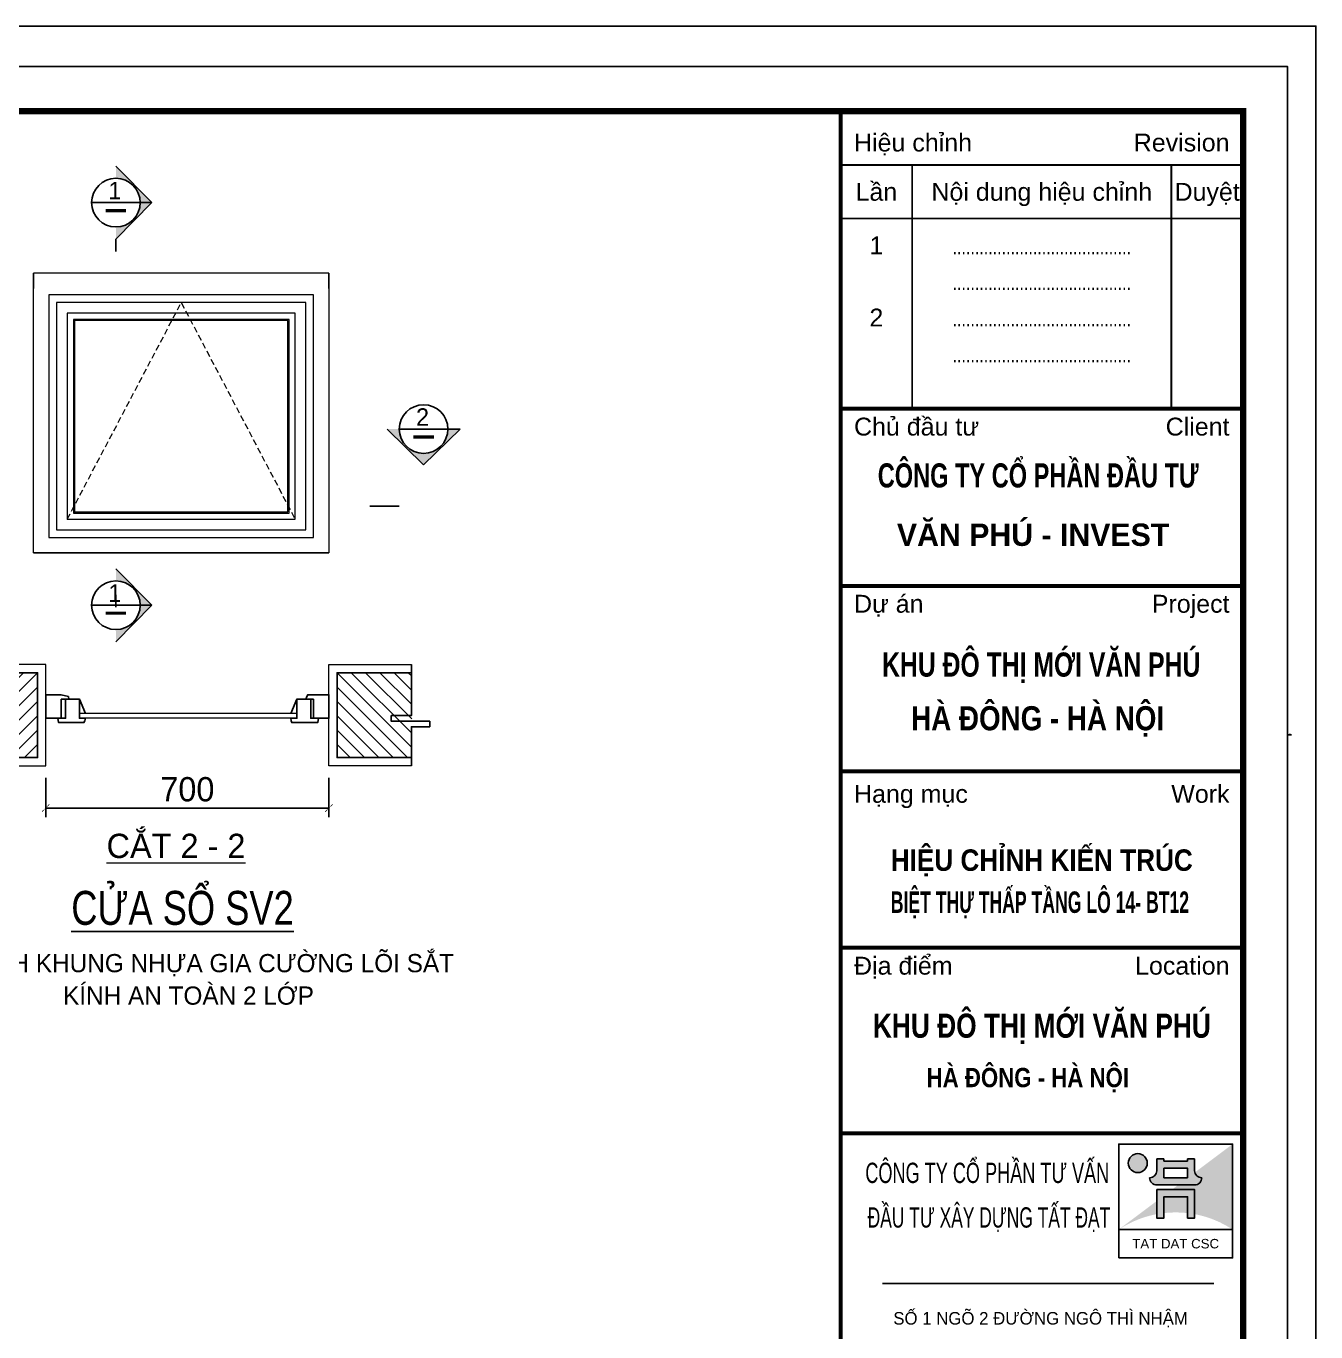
# Model space of a CAD drawing. Header units: millimetres. Extents: x -34806 to 662668, y 63228 to 99452.
# Drawn here: x 627660 to 630848, y 81470 to 84697 of the extents above; entities that cross this region are included whole.
import ezdxf
from ezdxf.enums import TextEntityAlignment as Align

# ---------------------------------------------------------------- set-up
doc = ezdxf.new("R2010")
doc.units = ezdxf.units.MM
doc.header["$LTSCALE"] = 200
doc.header["$MEASUREMENT"] = 0
doc.header["$PDMODE"] = 3
doc.header["$PDSIZE"] = 50
doc.linetypes.add('DASHED2', pattern=[0.375, 0.25, -0.125])
doc.layers.get('0').update_dxf_attribs({"color": 95, "linetype": 'CONTINUOUS'})
doc.layers.get('DEFPOINTS').update_dxf_attribs({"linetype": 'CONTINUOUS'})
for name, color, linetype, lineweight in [('21', 7, 'CONTINUOUS', 20), ('co', 8, 'DASHED2', 13), ('hacth', 251, 'CONTINUOUS', 13), ('hatch', 251, 'CONTINUOUS', 5), ('kt', 136, 'CONTINUOUS', 25), ('Text - khung ten', 253, 'CONTINUOUS', 13)]:
    doc.layers.add(name, color=color, linetype=linetype, lineweight=lineweight)
for name, color, linetype in [('4', 4, 'CONTINUOUS'), ('8', 1, 'CONTINUOUS'), ('COT', 2, 'CONTINUOUS'), ('DIM', 1, 'CONTINUOUS'), ('KHUNGTEN', 7, 'CONTINUOUS'), ('Net_Thay', 7, 'CONTINUOUS'), ('TEXT', 7, 'CONTINUOUS'), ('TEXT2', 6, 'CONTINUOUS')]:
    doc.layers.add(name, color=color, linetype=linetype)
doc.styles.add('.VnArial', font='VNARIAL.ttf')
doc.styles.add('@hai text dim', font='VHAVAN.ttf')
doc.styles.add('Aria H B iso', font='VHARIALB.ttf')
doc.styles.add('Arial iso', font='VNARIAL.ttf')
doc.styles.add('Arial N  iso', font='VNARIALN.ttf')
doc.styles.add('NHO', font='VNCC-RMS.SHX', dxfattribs={"width": 0.8})
doc.styles.add('TEXT1', font='VHARIAL.ttf', dxfattribs={"width": 0.85, "height": 200})
doc.styles.add('VNCC-COM', font='VHAVAN.ttf', dxfattribs={"width": 0.8})
doc.styles.add('VNCC-SIM', font='VHAVAN.ttf', dxfattribs={"width": 0.85})
doc.dimstyles.new('DIM10', dxfattribs={"dimscale": 15, "dimtxt": 4, "dimasz": 1.2, "dimexe": 1.5, "dimexo": 2, "dimgap": 1, "dimtad": 1, "dimdec": 0, "dimzin": 0, "dimdsep": 46, "dimtxsty": '@hai text dim', "dimblk": 'ARCHTICK', "dimcen": 0.09, "dimclrd": 8, "dimclre": 8, "dimclrt": 7, "dimadec": 0, "dimazin": 0, "dimtfac": 0.25, "dimtdec": 0, "dimtix": 1, "dimtmove": 1, "dimatfit": 0, "dimldrblk": 'NONE', "dimfxl": 1, "dimtolj": 1, "dimtzin": 0, "dimlwd": -1, "dimlwe": -1, "dimarcsym": 0})

# ---------------------------------------------------------------- blocks, each defined once
blk = doc.blocks.new('_ArchTick')
at = {"layer": 'DIM', "color": 150}
blk.add_lwpolyline([(0.5, 0.5, 0.133, 0, 0), (0, 0, 0, 0.133, 0), (-0.5, -0.5, 0.133, 0.133, 0)], format="xyseb", dxfattribs=at)
blk = doc.blocks.new('*D1019')
at = {"layer": '8', "color": 8}
for p, q in [((627708.5, 82839.1), (627708.5, 82742.1)), ((628408.6, 82839.1), (628408.6, 82742.1)), ((627708.5, 82764.6), (628408.6, 82764.6))]:
    blk.add_line(p, q, dxfattribs=at)
at = {"layer": 'DEFPOINTS', "color": 0}
for p in [(627708.5, 82869.1), (628408.6, 82869.1), (628408.6, 82764.6)]:
    blk.add_point(p, dxfattribs=at)
at = {"layer": '8', "color": 8, "xscale": 18, "yscale": 18, "zscale": 18, "rotation": 180}
blk.add_blockref('_ArchTick', (627708.5, 82764.6), dxfattribs=at)
at = {"layer": '8', "color": 8, "xscale": 18, "yscale": 18, "zscale": 18}
blk.add_blockref('_ArchTick', (628408.6, 82764.6), dxfattribs=at)
at = {"layer": '8', "color": 7, "insert": (628058.6, 82810.6), "char_height": 60, "attachment_point": 5, "style": '@hai text dim'}
blk.add_mtext('\\A1;700', dxfattribs=at)
blk = doc.blocks.new('_None')
blk = doc.blocks.new('A$C5F910C25')
at = {"layer": 'Net_Thay', "ltscale": 0.5, "true_color": 0x0f9997}
h = blk.add_hatch(color=134, dxfattribs=at)
edge = h.paths.add_edge_path()
edge.add_line((24, 24), (0, 6))
edge.add_arc((12, -12.2), 21.8, 56.6015, 123.3985, ccw=False)
edge.add_line((24, 6), (24, 24))
h = blk.add_hatch(color=134, dxfattribs=at)
edge = h.paths.add_edge_path()
edge.add_arc((4, 20), 2, 0, 180)
edge.add_arc((4, 20), 2, 180, 360)
at = {"layer": 'Net_Thay', "ltscale": 0.5, "true_color": 0x001e02}
h = blk.add_hatch(color=98, dxfattribs=at)
h.paths.add_polyline_path([(16, 14.4), (8, 14.4), (8, 8.4), (9.5, 8.4), (9.5, 12.9), (14.5, 12.9), (14.5, 8.4), (16, 8.4)])
h.paths.add_polyline_path([(14.5, 16.9), (9.5, 16.9), (9.5, 18.9), (14.5, 18.9)], flags=16)
edge = h.paths.add_edge_path()
edge.add_arc((17.5, 18.4), 1.5, 180, 270, ccw=False)
edge.add_line((16, 18.4), (16, 20.9))
edge.add_line((16, 20.9), (14.5, 20.9))
edge.add_line((14.5, 20.9), (14.5, 20.4))
edge.add_line((14.5, 20.4), (9.5, 20.4))
edge.add_line((9.5, 20.4), (9.5, 20.9))
edge.add_line((9.5, 20.9), (8, 20.9))
edge.add_line((8, 20.9), (8, 18.4))
edge.add_arc((6.5, 18.4), 1.5, 270, 360, ccw=False)
edge.add_arc((8, 16.9), 1.5, 180, 270)
edge.add_line((8, 15.4), (16, 15.4))
edge.add_arc((16, 16.9), 1.5, 270, 360)
at = {"layer": 'Net_Thay', "color": 2, "ltscale": 0.5}
blk.add_line((0, 6), (24, 6), dxfattribs=at)
at = {"layer": 'Net_Thay', "ltscale": 0.5}
blk.add_lwpolyline([(0, 0), (24, 0), (24, 24), (0, 24)], close=True, dxfattribs=at)
at = {"layer": 'Net_Thay', "color": 98, "ltscale": 0.5, "true_color": 0x001e02}
blk.add_lwpolyline([(16, 15.4), (8, 15.4, -0.414214), (6.5, 16.9, 0.414214), (8, 18.4), (8, 20.9), (9.5, 20.9), (9.5, 20.4), (14.5, 20.4), (14.5, 20.9), (16, 20.9), (16, 18.4, 0.414214), (17.5, 16.9, -0.414214)], format="xyb", close=True, dxfattribs=at)
for points in [[(14.5, 16.9), (9.5, 16.9), (9.5, 18.9), (14.5, 18.9)], [(8, 14.4), (8, 8.4), (9.5, 8.4), (9.5, 12.9), (14.5, 12.9), (14.5, 8.4), (16, 8.4), (16, 14.4)]]:
    blk.add_lwpolyline(points, close=True, dxfattribs=at)
at = {"layer": 'Net_Thay', "color": 134, "ltscale": 0.5, "true_color": 0x0f9997}
blk.add_circle((4, 20), 2, dxfattribs=at)
at = {"layer": 'Net_Thay', "color": 2, "style": '.VnArial'}
blk.add_text('TAT DAT CSC', height=2, dxfattribs=at).set_placement((2.84, 2))
blk = doc.blocks.new('khung')
at = {"color": 8}
blk.add_line((27623, 17767), (30915, 17767), dxfattribs=at)
at = {"color": 4, "const_width": 34.9}
for points in [[(27623, 19305), (31115, 19305)], [(27623, 19305), (31115, 19305)], [(27623, 17767), (31115, 17767)], [(27623, 17767), (31115, 17767)], [(27623, 17767), (31115, 17767)]]:
    blk.add_lwpolyline(points, dxfattribs=at)
at = {"layer": 'DEFPOINTS', "color": 8}
blk.add_lwpolyline([(0, 0), (31503, 0), (31503, 22275), (0, 22275)], close=True, dxfattribs=at)
at = {"layer": 'KHUNGTEN', "color": 8}
for p, q in [((27623, 17767), (30915, 17767)), ((31503, 16475), (31536, 16475))]:
    blk.add_line(p, q, dxfattribs=at)
at = {"layer": 'KHUNGTEN', "color": 4}
for points, const_width in [([(848, 388), (31117, 388), (31117, 21887), (848, 21887)], 54.3), ([(27623, 21887), (31115, 21887), (31115, 388), (27623, 388)], 34.9)]:
    blk.add_lwpolyline(points, close=True, dxfattribs=dict(at, const_width=const_width))
at = {"layer": 'KHUNGTEN', "color": 8, "const_width": 15.5}
for points in [[(27623, 21421), (31115, 21421)], [(28243, 21421), (28243, 19305)], [(30494, 21421), (30494, 19305)], [(27623, 20956), (31115, 20956)]]:
    blk.add_lwpolyline(points, dxfattribs=at)
at = {"layer": 'KHUNGTEN', "color": 4, "const_width": 34.9}
for points in [[(27623, 19305), (31115, 19305)], [(27623, 17767), (31115, 17767)], [(27623, 17767), (31115, 17767)], [(27623, 16157), (31115, 16157)], [(27623, 14625), (31115, 14625)], [(27623, 13015), (31115, 13015)]]:
    blk.add_lwpolyline(points, dxfattribs=at)
at = {"layer": 'TEXT', "ltscale": 0.5}
blk.add_line((27987, 11712), (30864, 11712), dxfattribs=at)
at = {"layer": 'Net_Thay', "ltscale": 0.5, "xscale": 41.14443919872792, "yscale": 41.14443919843416, "zscale": 41.14443919841674}
blk.add_blockref('A$C5F910C25', (30038, 11933), dxfattribs=at)
at = {"color": 8, "style": 'Arial iso', "width": 1}
blk.add_text('Chñ ®Çu t\xad', height=155.2, dxfattribs=at).set_placement((27739, 19072))
blk.add_text('Client', height=155.2, dxfattribs=at).set_placement((30999, 19072), align=Align.RIGHT)
at = {"color": 7, "style": 'Aria H B iso'}
for s, height, width, p, p2 in [('c«ng ty cæ phÇn ®Çu t\xad', 209.56, 0.702507, (27945, 18621), (30730, 18621)), ('V¨n phó - invest', 194.03, 0.969518, (28111, 18114), (30476, 18114)), ('KHU §¤ THÞ MíI V¡N PHó', 209.56, 0.738944, (27982, 16979), (30746, 16979)), ('     hµ ®«ng - hµ néi      ', 209.56, 0.823662, (27900, 16513), (30833, 16513)), ('KHU §¤ THÞ MíI V¡N PHó', 209.56, 0.784287, (27903, 13844), (30837, 13844)), ('     hµ ®«ng - hµ néi      ', 167.64, 0.823662, (28101, 13415), (30448, 13415))]:
    blk.add_text(s, height=height, dxfattribs=dict(at, width=width)).set_placement(p, p2, align=Align.FIT)
for s, rotation, width, p, p2 in [('hiÖu chØnh kiÕn tróc ', 0.0076, 0.87215, (28058, 15293), (30743, 15293)), ('biÖt thù thÊp tÇng l« 14- bt12', 0.0078, 0.59135, (28058, 14928), (30648, 14928))]:
    blk.add_text(s, height=186.27, rotation=rotation, dxfattribs=dict(at, width=width)).set_placement(p, p2, align=Align.FIT)
at = {"layer": 'KHUNGTEN', "color": 8, "style": 'Arial iso', "width": 1}
for s, p in [('HiÖu chØnh', (27739, 21538)), ('Dù ¸n', (27739, 17534)), ('H¹ng môc', (27739, 15884)), ('§Þa ®iÓm', (27739, 14392))]:
    blk.add_text(s, height=155.2, dxfattribs=at).set_placement(p)
for s, p in [('Revision', (30999, 21538)), ('Project', (30999, 17534)), ('Work', (30999, 15884)), ('Location', (30999, 14392))]:
    blk.add_text(s, height=155.2, dxfattribs=at).set_placement(p, align=Align.RIGHT)
for s, height, p in [('LÇn', 155.2, (27933, 21188)), ('Néi dung hiÖu chØnh', 155.23, (29369, 21188)), ('DuyÖt', 155.2, (30805, 21188))]:
    blk.add_text(s, height=height, dxfattribs=at).set_placement(p, align=Align.MIDDLE_CENTER)
at = {"layer": 'KHUNGTEN', "color": 8}
for s, height, style, width, p in [('1', 155, 'Arial N  iso', 1, (27933, 20645)), ('........................................', 130.35, 'NHO', 0.8, (29369, 20645)), ('........................................', 130.35, 'NHO', 0.8, (29369, 20335)), ('2', 155, 'Arial N  iso', 1, (27933, 20019)), ('........................................', 130.35, 'NHO', 0.8, (29369, 20019)), ('........................................', 130.35, 'NHO', 0.8, (29369, 19709))]:
    blk.add_text(s, height=height, dxfattribs=dict(at, style=style, width=width)).set_placement(p, align=Align.CENTER)
at = {"layer": 'KHUNGTEN', "color": 8, "style": 'Arial iso'}
for s, width, p, p2 in [('§Þa chØ: sè 17 l« 2A, ®\xadêng Trung Yªn 1', 0.838812, (31504, 16488), (31535, 16488)), ('ph\xadêng Yªn Hoµ - quËn CÇu GiÊy - Hµ Néi', 0.782431, (31504, 16485), (31535, 16485)), ('Tel: 7833367-7833368       fax: 7833369', 0.836072, (31504, 16481), (31535, 16481)), ('Email:...................................................', 0.877697, (31504, 16477), (31535, 16477))]:
    blk.add_text(s, height=1.46, dxfattribs=dict(at, width=width)).set_placement(p, p2, align=Align.FIT)
at = {"layer": 'TEXT', "style": 'VNCC-SIM'}
blk.add_text('Sè 1 ngâ 2 ®\xadêng Ng« Th× NhËm ', height=108.99, dxfattribs=at).set_placement((28080, 11354))
at = {"layer": 'TEXT2', "style": 'TEXT1'}
for s, width, p in [('C¤NG TY Cæ PHÇN T¦ VÊN', 0.638905, (27837, 12583)), ('§ÇU T¦ X¢Y DùNG TÊT §¹T', 0.614414, (27857, 12196))]:
    blk.add_text(s, height=176.2, dxfattribs=dict(at, width=width)).set_placement(p)

msp = doc.modelspace()

# ---------------------------------------------------------------- hatches: boundary and pattern name
at = {"layer": '4'}
for points in [[(627881.9, 84320.8), (627881.9, 84351), (627970.6, 84260.8), (627881.9, 84170.5), (627881.9, 84200.7, 1)], [(628582.4, 83701.1), (628552.2, 83701.1), (628642.5, 83612.4), (628732.8, 83701.1), (628702.6, 83701.1, -1)], [(627881.9, 83205.8), (627881.9, 83175.6), (627970.6, 83265.9), (627881.9, 83356.1), (627881.9, 83325.9, -1)]]:
    msp.add_hatch(color=256, dxfattribs=at).paths.add_polyline_path(points)
at = {"layer": 'hatch', "ltscale": 0.5}
h = msp.add_hatch(dxfattribs=at)
h.set_pattern_fill('ANSI31', color=256, scale=200, angle=90, style=0)
h.set_pattern_definition([(225, (624544.73, 88227.83), (-17.67767, 17.67767), [])])
h.paths.add_polyline_path([(627688.5, 82889.1), (627504.8, 82889.1), (627504.8, 82977.6), (627522.7, 82977.6), (627490.4, 82990), (627504.8, 83001.8), (627504.8, 83099.1), (627688.5, 83099.1)])
h = msp.add_hatch(dxfattribs=at)
h.set_pattern_fill('ANSI31', color=256, scale=200, angle=90, style=0)
h.set_pattern_definition([(315, (631572.39, 88227.83), (17.67767, 17.67767), [])])
h.paths.add_polyline_path([(628428.6, 82889.1), (628612.3, 82889.1), (628612.3, 82977.6), (628594.5, 82977.6), (628626.7, 82990), (628612.3, 83001.8), (628612.3, 83099.1), (628428.6, 83099.1)])

# ---------------------------------------------------------------- linework, layer by layer
msp.add_lwpolyline([(630848.1, 78155.5), (621679.4, 78155.5), (621679.4, 84697.1), (630848.1, 84697.1)], close=True)
at = {"layer": '21'}
for points in [[(628408.6, 84048.8), (628408.6, 84086.8), (627678.5, 84086.8), (627678.5, 84048.8)], [(628408.6, 84086.8), (628408.6, 83395), (627678.5, 83395), (627678.5, 84086.8)]]:
    msp.add_lwpolyline(points, dxfattribs=at)
at = {"layer": '4'}
for p, q in [((627970.6, 84260.8), (627821.8, 84260.8)), ((627881.9, 84170.5), (627970.6, 84260.8)), ((627881.9, 84170.5), (627881.9, 84140.3)), ((628552.2, 83701.1), (628642.5, 83612.4)), ((628582.4, 83701.1), (628702.6, 83701.1)), ((628509.4, 83510.6), (628582.4, 83510.6)), ((627881.9, 83356.1), (627970.6, 83265.9)), ((627970.6, 83265.9), (627821.8, 83265.9)), ((627881.9, 83261.3), (627881.9, 83291.5)), ((627791.6, 83033.8), (627806.8, 82998.6)), ((628329.4, 83033.8), (628314.2, 82998.6))]:
    msp.add_line(p, q, dxfattribs=at)
for points in [[(627746.5, 83033.8), (627746.5, 82986.6), (627708.5, 82986.6), (627708.5, 83044.6), (627746.5, 83044.6), (627764.5, 83040), (627765.5, 83033.8), (627746.5, 83033.8)], [(628370.6, 83033.8), (628370.6, 82986.6), (628408.6, 82986.6), (628408.6, 83044.6), (628356.1, 83044.6), (628354, 83040), (628351.6, 83033.8), (628370.6, 83033.8)], [(627806.8, 82986.6), (627804.8, 82980.4), (627803, 82975.8), (627740.3, 82975.8), (627738.5, 82986.6), (627757.6, 82986.6), (627757.6, 83033.8), (627791.6, 83033.8), (627791.6, 82986.6), (627806.8, 82986.6)], [(628314.2, 82986.6), (628315.3, 82980.4), (628316.7, 82975.8), (628380.7, 82975.8), (628382.5, 82986.6), (628363.4, 82986.6), (628363.4, 83033.8), (628329.4, 83033.8), (628329.4, 82986.6), (628314.2, 82986.6)]]:
    msp.add_lwpolyline(points, dxfattribs=at)
for centre in [(627881.9, 84260.8), (628642.5, 83701.1), (627881.9, 83265.9)]:
    msp.add_circle(centre, 60.1, dxfattribs=at)
at = {"layer": '8'}
msp.add_lwpolyline([(628612.3, 83119.1), (628612.3, 82993.1), (628562.5, 82993.1), (628562.5, 82978.9), (628657.9, 82978.9), (628657.9, 82965.4), (628612.3, 82965.4), (628612.3, 82869.1)], dxfattribs=at)
at = {"layer": 'co', "linetype": 'DASHED2', "ltscale": 0.3}
msp.add_lwpolyline([(627761.6, 83478.1), (628043.6, 84013.6), (628325.3, 83478.1)], dxfattribs=at)
at = {"layer": 'COT'}
for points in [[(627504.8, 82889.1), (627688.5, 82889.1), (627688.5, 83099.1), (627504.8, 83099.1)], [(628612.3, 82889.1), (628428.6, 82889.1), (628428.6, 83099.1), (628612.3, 83099.1)]]:
    msp.add_lwpolyline(points, dxfattribs=at)
at = {"layer": 'hatch'}
for p, q in [((628351.6, 83452), (628351.6, 84013.6)), ((628329.4, 82998.6), (627791.6, 82998.6)), ((628329.4, 82986.6), (627806.8, 82986.6))]:
    msp.add_line(p, q, dxfattribs=at)
for points in [[(627716.5, 83433), (628370.6, 83433), (628370.6, 84032.6), (627716.5, 84032.6)], [(627735.5, 83452), (628351.6, 83452), (628351.6, 84013.6), (627735.5, 84013.6)], [(627761.6, 83478.1), (628325.3, 83478.1), (628325.3, 83987.5), (627761.6, 83987.5)], [(627776.8, 83493.2), (628310.1, 83493.2), (628310.1, 83972.3), (627776.8, 83972.3)], [(627779.8, 83496.2), (628307.1, 83496.2), (628307.1, 83969.3), (627779.8, 83969.3)], [(627678.5, 83395), (628408.6, 83395), (628408.6, 83395), (627678.5, 83395)]]:
    msp.add_lwpolyline(points, close=True, dxfattribs=at)
for points in [[(627504.8, 82869.1), (627708.5, 82869.1), (627708.5, 83119.1), (627504.8, 83119.1)], [(628612.3, 82869.1), (628408.6, 82869.1), (628408.6, 83119.1), (628612.3, 83119.1)]]:
    msp.add_lwpolyline(points, dxfattribs=at)
at = {"layer": 'kt'}
for p, q in [((627881.9, 84351), (627970.6, 84260.8)), ((628732.8, 83701.1), (628642.5, 83612.4)), ((628702.6, 83701.1), (628732.8, 83701.1)), ((627881.9, 83175.6), (627970.6, 83265.9))]:
    msp.add_line(p, q, dxfattribs=at)
at = {"layer": 'Text - khung ten', "const_width": 8}
for points in [[(627856.9, 84241), (627907.3, 84241)], [(628617.5, 83681.3), (628667.9, 83681.3)], [(627856.9, 83246.1), (627907.3, 83246.1)]]:
    msp.add_lwpolyline(points, dxfattribs=at)

# ---------------------------------------------------------------- block references
at = {"layer": 'hacth', "xscale": 0.2846925092453603, "yscale": 0.2846925238118274, "zscale": 0.2846925253884692}
msp.add_blockref('khung', (621809.4, 78255.5), dxfattribs=at)

# ---------------------------------------------------------------- texts
at = {"layer": '4', "style": '@hai text dim'}
for p in [(627863.2, 84268.9), (627863.2, 83274.1)]:
    msp.add_text('1', height=43.2, dxfattribs=at).set_placement(p)
at = {"layer": 'TEXT', "style": 'VNCC-COM', "width": 0.8}
msp.add_text('%%Ucöa Sæ SV2', height=83.807, dxfattribs=at).set_placement((627771.7, 82475.9))
at = {"layer": 'TEXT', "style": 'VNCC-SIM'}
for s, p in [('cöa kÝnh khung nhùa gia c\xadêng lâi s¾t', (627371.9, 82358.7)), ('kÝnh an toµn 2 líp', (627751.4, 82278.5))]:
    msp.add_text(s, height=45, dxfattribs=at).set_placement(p)
at = {"layer": 'Text - khung ten', "style": '@hai text dim'}
for s, height, p in [('2', 43.2, (628623.9, 83709.3)), ('%%UC¾t 2 - 2', 60, (627858.9, 82641))]:
    msp.add_text(s, height=height, dxfattribs=at).set_placement(p)

# ---------------------------------------------------------------- dimensions: what is measured, and where the dimension line sits
at = {"layer": '8'}
dim = msp.add_linear_dim(base=(628408.6, 82764.6), p1=(627708.5, 82869.1), p2=(628408.6, 82869.1), dimstyle='DIM10', dxfattribs=at)
dim.commit()
dim.dimension.update_dxf_attribs({"geometry": '*D1019', "text_midpoint": (628058.6, 82810.6)})

doc.saveas('drawing.dxf')
